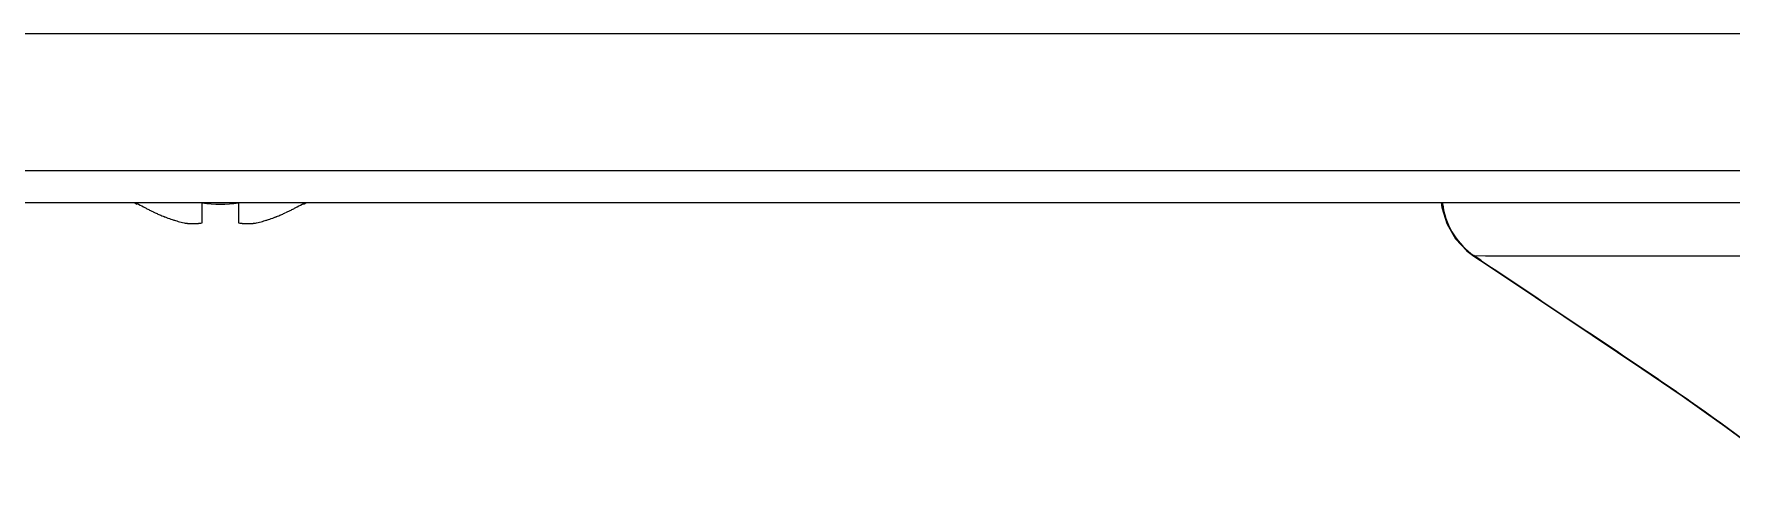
# Model space of a CAD drawing. Header units: millimetres. Extents: x -1538 to 3410, y -1646 to 2016.
# Drawn here: x 138.4 to 185.15, y -236.53 to -223.93 of the extents above; entities that cross this region are included whole.
import ezdxf

# ---------------------------------------------------------------- set-up
doc = ezdxf.new("R2010")
doc.units = ezdxf.units.MM
doc.header["$LTSCALE"] = 23.1
doc.layers.get('0').update_dxf_attribs({"linetype": 'CONTINUOUS'})

msp = doc.modelspace()

# ---------------------------------------------------------------- linework, layer by layer
at = {"linetype": 'Continuous'}
for p, q in [((454.316, -223.926), (-17.248, -223.926)), ((454.316, -227.702), (-17.248, -227.702)), ((-132.574, -228.574), (214.642, -228.574)), ((141.234, -228.622), (141.234, -228.588)), ((143.034, -229.139), (143.034, -228.588)), ((144.034, -228.588), (144.034, -229.139)), ((145.834, -228.588), (145.834, -228.622)), ((177.171, -228.574), (177.191, -228.732)), ((177.191, -228.732), (177.329, -229.176)), ((177.329, -229.176), (177.564, -229.577)), ((177.868, -229.901), (178.069, -230.053)), ((178.069, -230.04), (178.069, -230.053)), ((178.069, -230.053), (178.253, -230.175)), ((178.282, -230.181), (178.276, -230.19)), ((182.706, -233.141), (182.7, -233.15)), ((182.7, -233.15), (183.75, -233.867)), ((183.743, -233.862), (184.89, -234.676)), ((184.883, -234.671), (185.922, -235.435))]:
    msp.add_line(p, q, dxfattribs=at)
for points in [[(177.171, -228.574), (177.188, -228.712), (177.321, -229.157), (177.552, -229.561), (177.868, -229.901)], [(177.564, -229.577), (177.884, -229.914), (178.069, -230.053)], [(178.253, -230.175), (179.764, -231.185), (181.332, -232.234), (182.7, -233.15)]]:
    msp.add_lwpolyline(points, dxfattribs=at)
for centre, radius, start, end in [((143.733, -224.523), 4.8, 237.6271, 238.6273), ((143.733, -224.523), 4.8, 237.7165, 238.6273), ((143.721, -224.536), 4.755, 238.4659, 241.0313), ((143.534, -224.843), 3.778, 262.3953, 277.6047), ((143.348, -224.536), 4.755, 298.9687, 301.5341), ((143.335, -224.523), 4.8, 301.3727, 302.3729), ((143.335, -224.523), 4.8, 301.3727, 302.2835), ((179.261, -228.355), 2.069, 186.111, 190.243), ((143.719, -224.54), 4.75, 241.0316, 241.9926), ((143.717, -224.542), 4.747, 241.9926, 243.3187), ((143.716, -224.546), 4.744, 243.3188, 244.4598), ((143.714, -224.549), 4.74, 244.4598, 245.4278), ((143.712, -224.554), 4.735, 245.4278, 246.6825), ((143.71, -224.558), 4.73, 246.6826, 247.4526), ((143.707, -224.565), 4.723, 247.4524, 248.9975), ((143.705, -224.572), 4.715, 248.9977, 249.4819), ((143.701, -224.583), 4.704, 249.4813, 251.5344), ((143.695, -224.601), 4.684, 251.535, 252.6227), ((143.69, -224.616), 4.669, 252.6228, 253.6051), ((143.681, -224.646), 4.637, 253.6036, 255.6824), ((143.388, -224.646), 4.637, 284.3176, 286.3964), ((143.379, -224.616), 4.669, 286.3949, 287.3772), ((143.374, -224.601), 4.684, 287.3773, 288.465), ((143.368, -224.583), 4.704, 288.4656, 290.5187), ((143.364, -224.572), 4.715, 290.5181, 291.0023), ((143.361, -224.565), 4.723, 291.0025, 292.5476), ((143.358, -224.558), 4.73, 292.5474, 293.3174), ((143.356, -224.554), 4.735, 293.3175, 294.5722), ((143.354, -224.549), 4.74, 294.5722, 295.5402), ((143.353, -224.546), 4.744, 295.5402, 296.6812), ((143.351, -224.542), 4.747, 296.6813, 298.0074), ((143.35, -224.54), 4.75, 298.0074, 298.9684), ((142.788, -227.149), 2.006, 262.7259, 264.7415), ((142.786, -227.17), 1.985, 264.7442, 265.3991), ((142.785, -227.183), 1.973, 265.3984, 266.7833), ((142.785, -227.194), 1.962, 266.7841, 267.6235), ((142.784, -227.2), 1.955, 267.6234, 268.8455), ((142.784, -227.204), 1.951, 268.8459, 270.9258), ((142.784, -227.202), 1.953, 270.9261, 271.9964), ((142.784, -227.196), 1.96, 271.9964, 273.0228), ((142.783, -227.186), 1.97, 273.0233, 274.286), ((142.783, -227.173), 1.982, 274.2856, 275.1372), ((142.78, -227.15), 2.005, 275.1401, 277.2744), ((144.288, -227.15), 2.005, 262.7256, 264.8598), ((144.286, -227.173), 1.982, 264.8627, 265.7144), ((144.285, -227.185), 1.97, 265.714, 266.9766), ((144.285, -227.196), 1.959, 266.9771, 268.0037), ((144.284, -227.202), 1.954, 268.0037, 269.0738), ((144.284, -227.205), 1.95, 269.0741, 270.1995), ((144.284, -227.204), 1.951, 270.1995, 271.1541), ((144.284, -227.2), 1.955, 271.1545, 272.3767), ((144.284, -227.193), 1.962, 272.3765, 273.2159), ((144.283, -227.183), 1.973, 273.2167, 274.6016), ((144.282, -227.17), 1.985, 274.6009, 275.2558), ((144.28, -227.149), 2.006, 275.2585, 277.2741), ((150.37, -271.913), 50.205, 56.3689, 56.5156), ((148.889, -274.139), 52.88, 56.2307, 56.3686)]:
    msp.add_arc(centre, radius, start, end, dxfattribs=at)
for points, knots in [([(177.225, -228.723), (177.273, -228.985), (177.471, -229.494), (177.851, -229.889), (178.069, -230.04)], [0, 0, 0, 0, 0.50103, 1, 1, 1, 1]), ([(178.069, -230.04), (179.757, -230.046), (183.558, -230.051), (189.948, -230.028), (197.537, -229.971), (206.059, -229.902), (211.991, -229.875), (215.036, -229.869)], [0, 0, 0, 0, 0.136985, 0.308438, 0.518568, 0.752893, 1, 1, 1, 1]), ([(182.706, -233.141), (183.15, -233.439), (184.735, -234.527), (186.276, -235.678), (187.37, -236.532)], [0, 0, 0, 0, 0.278114, 1, 1, 1, 1])]:
    msp.add_open_spline(points, degree=3, knots=knots, dxfattribs=at)
msp.add_open_spline([(178.282, -230.181), (179.757, -231.168), (181.231, -232.154), (182.706, -233.141)], degree=3, dxfattribs=at)

doc.saveas('drawing.dxf')
